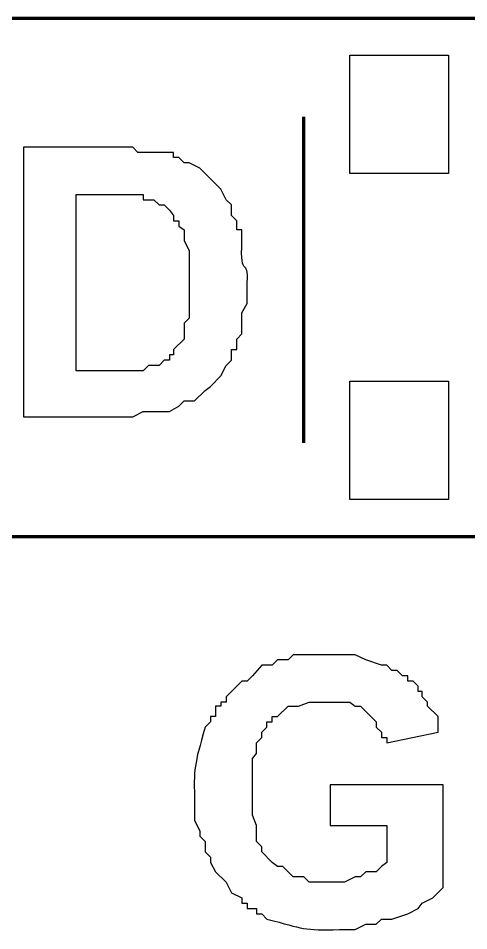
# Model space of a CAD drawing. Header units: millimetres. Extents: x -109 to -14.2, y -107.5 to -24.7.
# Drawn here: x -43.356 to -41.147, y -75.667 to -71.189 of the extents above; entities that cross this region are included whole.
import ezdxf

# ---------------------------------------------------------------- set-up
doc = ezdxf.new("R2010")
doc.units = ezdxf.units.MM
doc.header["$MEASUREMENT"] = 0
doc.layers.add('layer 1', color=7, linetype='Continuous')

msp = doc.modelspace()

# ---------------------------------------------------------------- linework, layer by layer
at = {"layer": 'layer 1', "color": 0, "lineweight": 80}
for points in [[(-46.6086, -71.1886), (-46.6086, -71.1886), (-37.9674, -71.1886), (-37.9674, -71.1886)], [(-46.6086, -73.7313), (-46.6086, -73.7313), (-37.9674, -73.7313), (-37.9674, -73.7313)]]:
    msp.add_open_spline(points, degree=3, dxfattribs=at)
at = {"layer": 'layer 1', "color": 0}
for points, knots in [([(-46.6086, -71.1886), (-46.6086, -71.1886), (-46.6086, -73.7313), (-46.6086, -73.7313), (-46.6086, -73.7313), (-46.6086, -73.7313), (-37.7157, -73.7313), (-37.7157, -73.7313), (-37.7157, -73.7313), (-37.7157, -73.7313), (-37.7157, -71.1886), (-37.7157, -71.1886), (-37.7157, -71.1886), (-37.7157, -71.1886), (-46.6086, -71.1886), (-46.6086, -71.1886)], [0, 0, 0, 0, 0.2, 0.2, 0.2, 0.2, 0.4, 0.4, 0.4, 0.4, 0.6, 0.6, 0.6, 0.6, 1, 1, 1, 1]), ([(-41.7297, -71.3693), (-41.7297, -71.3693), (-41.7297, -71.9501), (-41.7297, -71.9501), (-41.7297, -71.9501), (-41.7297, -71.9501), (-41.2457, -71.9501), (-41.2457, -71.9501), (-41.2457, -71.9501), (-41.2457, -71.9501), (-41.2457, -71.3693), (-41.2457, -71.3693), (-41.2457, -71.3693), (-41.2457, -71.3693), (-41.7297, -71.3693), (-41.7297, -71.3693)], [0, 0, 0, 0, 0.2, 0.2, 0.2, 0.2, 0.4, 0.4, 0.4, 0.4, 0.6, 0.6, 0.6, 0.6, 1, 1, 1, 1]), ([(-43.3303, -71.821), (-43.3303, -71.821), (-42.7947, -71.821), (-42.7947, -71.821), (-42.7947, -71.821), (-42.7947, -71.821), (-42.7689, -71.8468), (-42.7689, -71.8468), (-42.7689, -71.8468), (-42.7689, -71.8468), (-42.5946, -71.8468), (-42.5946, -71.8468), (-42.5946, -71.8468), (-42.5946, -71.8468), (-42.5946, -71.8727), (-42.5946, -71.8727), (-42.5946, -71.8727), (-42.5946, -71.8727), (-42.5688, -71.8727), (-42.5688, -71.8727), (-42.5688, -71.8727), (-42.5688, -71.8727), (-42.543, -71.8985), (-42.543, -71.8985), (-42.543, -71.8985), (-42.543, -71.8985), (-42.5172, -71.8985), (-42.5172, -71.8985), (-42.5172, -71.8985), (-42.5172, -71.8985), (-42.4656, -71.9243), (-42.4656, -71.9243), (-42.4656, -71.9243), (-42.4656, -71.9243), (-42.3623, -72.0275), (-42.3623, -72.0275), (-42.3623, -72.0275), (-42.3623, -72.0275), (-42.3365, -72.0792), (-42.3365, -72.0792), (-42.3365, -72.0792), (-42.3365, -72.0792), (-42.3107, -72.105), (-42.3107, -72.105), (-42.3107, -72.105), (-42.3107, -72.105), (-42.3107, -72.1566), (-42.3107, -72.1566), (-42.3107, -72.1566), (-42.3107, -72.1566), (-42.2849, -72.1824), (-42.2849, -72.1824), (-42.2849, -72.1824), (-42.2849, -72.1824), (-42.2849, -72.2276), (-42.2849, -72.2276), (-42.2849, -72.2276), (-42.2849, -72.2276), (-42.259, -72.2276), (-42.259, -72.2276), (-42.259, -72.2276), (-42.259, -72.2276), (-42.259, -72.2792), (-42.259, -72.2792), (-42.259, -72.2792), (-42.2696, -72.4814), (-42.2252, -72.3541), (-42.2332, -72.4857), (-42.2332, -72.4857), (-42.2332, -72.4857), (-42.2332, -72.589), (-42.2332, -72.589), (-42.2332, -72.589), (-42.2332, -72.589), (-42.259, -72.6342), (-42.259, -72.6342), (-42.259, -72.6342), (-42.259, -72.6342), (-42.259, -72.7374), (-42.259, -72.7374), (-42.259, -72.7374), (-42.259, -72.7374), (-42.2849, -72.7632), (-42.2849, -72.7632), (-42.2849, -72.7632), (-42.2849, -72.7632), (-42.2849, -72.8149), (-42.2849, -72.8149), (-42.2849, -72.8149), (-42.2849, -72.8149), (-42.3107, -72.8149), (-42.3107, -72.8149), (-42.3107, -72.8149), (-42.3107, -72.8149), (-42.3107, -72.8665), (-42.3107, -72.8665), (-42.3107, -72.8665), (-42.3107, -72.8665), (-42.3365, -72.8923), (-42.3365, -72.8923), (-42.3365, -72.8923), (-42.3365, -72.8923), (-42.3623, -72.9439), (-42.3623, -72.9439), (-42.3623, -72.9439), (-42.3623, -72.9439), (-42.4139, -72.9956), (-42.4139, -72.9956), (-42.4139, -72.9956), (-42.4139, -72.9956), (-42.4397, -73.0149), (-42.4397, -73.0149), (-42.4397, -73.0149), (-42.4397, -73.0149), (-42.4914, -73.0665), (-42.4914, -73.0665), (-42.4914, -73.0665), (-42.4914, -73.0665), (-42.543, -73.0665), (-42.543, -73.0665), (-42.543, -73.0665), (-42.543, -73.0665), (-42.5688, -73.0924), (-42.5688, -73.0924), (-42.5688, -73.0924), (-42.5688, -73.0924), (-42.614, -73.1182), (-42.614, -73.1182), (-42.614, -73.1182), (-42.614, -73.1182), (-42.743, -73.1182), (-42.743, -73.1182), (-42.743, -73.1182), (-42.743, -73.1182), (-42.7947, -73.144), (-42.7947, -73.144), (-42.7947, -73.144), (-42.7947, -73.144), (-43.3303, -73.144), (-43.3303, -73.144), (-43.3303, -73.144), (-43.3303, -73.144), (-43.3303, -71.821), (-43.3303, -71.821)], [0, 0, 0, 0, 0.027027, 0.027027, 0.027027, 0.027027, 0.054054, 0.054054, 0.054054, 0.054054, 0.081081, 0.081081, 0.081081, 0.081081, 0.108108, 0.108108, 0.108108, 0.108108, 0.135135, 0.135135, 0.135135, 0.135135, 0.162162, 0.162162, 0.162162, 0.162162, 0.189189, 0.189189, 0.189189, 0.189189, 0.216216, 0.216216, 0.216216, 0.216216, 0.243243, 0.243243, 0.243243, 0.243243, 0.27027, 0.27027, 0.27027, 0.27027, 0.297297, 0.297297, 0.297297, 0.297297, 0.324324, 0.324324, 0.324324, 0.324324, 0.351351, 0.351351, 0.351351, 0.351351, 0.378378, 0.378378, 0.378378, 0.378378, 0.405405, 0.405405, 0.405405, 0.405405, 0.432432, 0.432432, 0.432432, 0.432432, 0.459459, 0.459459, 0.459459, 0.459459, 0.486486, 0.486486, 0.486486, 0.486486, 0.513514, 0.513514, 0.513514, 0.513514, 0.540541, 0.540541, 0.540541, 0.540541, 0.567568, 0.567568, 0.567568, 0.567568, 0.594595, 0.594595, 0.594595, 0.594595, 0.621622, 0.621622, 0.621622, 0.621622, 0.648649, 0.648649, 0.648649, 0.648649, 0.675676, 0.675676, 0.675676, 0.675676, 0.702703, 0.702703, 0.702703, 0.702703, 0.72973, 0.72973, 0.72973, 0.72973, 0.756757, 0.756757, 0.756757, 0.756757, 0.783784, 0.783784, 0.783784, 0.783784, 0.810811, 0.810811, 0.810811, 0.810811, 0.837838, 0.837838, 0.837838, 0.837838, 0.864865, 0.864865, 0.864865, 0.864865, 0.891892, 0.891892, 0.891892, 0.891892, 0.918919, 0.918919, 0.918919, 0.918919, 0.945946, 0.945946, 0.945946, 0.945946, 1, 1, 1, 1]), ([(-43.0722, -72.0533), (-43.0722, -72.0533), (-43.0722, -72.9181), (-43.0722, -72.9181), (-43.0722, -72.9181), (-43.0722, -72.9181), (-42.743, -72.9181), (-42.743, -72.9181), (-42.743, -72.9181), (-42.743, -72.9181), (-42.7172, -72.8923), (-42.7172, -72.8923), (-42.7172, -72.8923), (-42.7172, -72.8923), (-42.6656, -72.8923), (-42.6656, -72.8923), (-42.6656, -72.8923), (-42.6656, -72.8923), (-42.6398, -72.8665), (-42.6398, -72.8665), (-42.6398, -72.8665), (-42.6398, -72.8665), (-42.614, -72.8665), (-42.614, -72.8665), (-42.614, -72.8665), (-42.614, -72.8665), (-42.614, -72.8407), (-42.614, -72.8407), (-42.614, -72.8407), (-42.614, -72.8407), (-42.5946, -72.8407), (-42.5946, -72.8407), (-42.5946, -72.8407), (-42.5946, -72.8407), (-42.5946, -72.8149), (-42.5946, -72.8149), (-42.5946, -72.8149), (-42.5946, -72.8149), (-42.543, -72.7632), (-42.543, -72.7632), (-42.543, -72.7632), (-42.543, -72.7632), (-42.543, -72.6858), (-42.543, -72.6858), (-42.543, -72.6858), (-42.543, -72.6858), (-42.5172, -72.66), (-42.5172, -72.66), (-42.5172, -72.66), (-42.5172, -72.66), (-42.5172, -72.3308), (-42.5172, -72.3308), (-42.5172, -72.3308), (-42.5172, -72.3308), (-42.543, -72.2792), (-42.543, -72.2792), (-42.543, -72.2792), (-42.543, -72.2792), (-42.543, -72.2276), (-42.543, -72.2276), (-42.543, -72.2276), (-42.543, -72.2276), (-42.5688, -72.2082), (-42.5688, -72.2082), (-42.5688, -72.2082), (-42.5688, -72.2082), (-42.5688, -72.1824), (-42.5688, -72.1824), (-42.5688, -72.1824), (-42.5688, -72.1824), (-42.5946, -72.1824), (-42.5946, -72.1824), (-42.5946, -72.1824), (-42.5946, -72.1824), (-42.5946, -72.1566), (-42.5946, -72.1566), (-42.5946, -72.1566), (-42.5946, -72.1566), (-42.614, -72.1308), (-42.614, -72.1308), (-42.614, -72.1308), (-42.614, -72.1308), (-42.6398, -72.105), (-42.6398, -72.105), (-42.6398, -72.105), (-42.6398, -72.105), (-42.6656, -72.105), (-42.6656, -72.105), (-42.6656, -72.105), (-42.6656, -72.105), (-42.6914, -72.0792), (-42.6914, -72.0792), (-42.6914, -72.0792), (-42.6914, -72.0792), (-42.743, -72.0792), (-42.743, -72.0792), (-42.743, -72.0792), (-42.743, -72.0792), (-42.743, -72.0533), (-42.743, -72.0533), (-42.743, -72.0533), (-42.743, -72.0533), (-42.7689, -72.0533), (-42.7689, -72.0533), (-42.7689, -72.0533), (-42.8205, -72.0533), (-42.8721, -72.0533), (-42.9237, -72.0533), (-42.9237, -72.0533), (-42.9237, -72.0533), (-42.9496, -72.0533), (-42.9496, -72.0533), (-42.9496, -72.0533), (-42.9496, -72.0533), (-43.0722, -72.0533), (-43.0722, -72.0533)], [0, 0, 0, 0, 0.033333, 0.033333, 0.033333, 0.033333, 0.066667, 0.066667, 0.066667, 0.066667, 0.1, 0.1, 0.1, 0.1, 0.133333, 0.133333, 0.133333, 0.133333, 0.166667, 0.166667, 0.166667, 0.166667, 0.2, 0.2, 0.2, 0.2, 0.233333, 0.233333, 0.233333, 0.233333, 0.266667, 0.266667, 0.266667, 0.266667, 0.3, 0.3, 0.3, 0.3, 0.333333, 0.333333, 0.333333, 0.333333, 0.366667, 0.366667, 0.366667, 0.366667, 0.4, 0.4, 0.4, 0.4, 0.433333, 0.433333, 0.433333, 0.433333, 0.466667, 0.466667, 0.466667, 0.466667, 0.5, 0.5, 0.5, 0.5, 0.533333, 0.533333, 0.533333, 0.533333, 0.566667, 0.566667, 0.566667, 0.566667, 0.6, 0.6, 0.6, 0.6, 0.633333, 0.633333, 0.633333, 0.633333, 0.666667, 0.666667, 0.666667, 0.666667, 0.7, 0.7, 0.7, 0.7, 0.733333, 0.733333, 0.733333, 0.733333, 0.766667, 0.766667, 0.766667, 0.766667, 0.8, 0.8, 0.8, 0.8, 0.833333, 0.833333, 0.833333, 0.833333, 0.866667, 0.866667, 0.866667, 0.866667, 0.9, 0.9, 0.9, 0.9, 0.933333, 0.933333, 0.933333, 0.933333, 1, 1, 1, 1]), ([(-41.7297, -72.9697), (-41.7297, -72.9697), (-41.7297, -73.5506), (-41.7297, -73.5506), (-41.7297, -73.5506), (-41.7297, -73.5506), (-41.2457, -73.5506), (-41.2457, -73.5506), (-41.2457, -73.5506), (-41.2457, -73.5506), (-41.2457, -72.9697), (-41.2457, -72.9697), (-41.2457, -72.9697), (-41.2457, -72.9697), (-41.7297, -72.9697), (-41.7297, -72.9697)], [0, 0, 0, 0, 0.2, 0.2, 0.2, 0.2, 0.4, 0.4, 0.4, 0.4, 0.6, 0.6, 0.6, 0.6, 1, 1, 1, 1]), ([(-41.8265, -75.151), (-41.8265, -75.151), (-41.8265, -74.951), (-41.8265, -74.951), (-41.8265, -74.951), (-41.8265, -74.951), (-41.2716, -74.951), (-41.2716, -74.951), (-41.2716, -74.951), (-41.2716, -74.951), (-41.2716, -75.4543), (-41.2716, -75.4543), (-41.2716, -75.4543), (-41.2716, -75.4543), (-41.3232, -75.506), (-41.3232, -75.506), (-41.3232, -75.506), (-41.3232, -75.506), (-41.3748, -75.5318), (-41.3748, -75.5318), (-41.3748, -75.5318), (-41.3748, -75.5318), (-41.3942, -75.5576), (-41.3942, -75.5576), (-41.3942, -75.5576), (-41.3942, -75.5576), (-41.4458, -75.5834), (-41.4458, -75.5834), (-41.4458, -75.5834), (-41.4458, -75.5834), (-41.5232, -75.6092), (-41.5232, -75.6092), (-41.5232, -75.6092), (-41.5232, -75.6092), (-41.5749, -75.6092), (-41.5749, -75.6092), (-41.5749, -75.6092), (-41.5749, -75.6092), (-41.6007, -75.635), (-41.6007, -75.635), (-41.6007, -75.635), (-41.6007, -75.635), (-41.6523, -75.635), (-41.6523, -75.635), (-41.6523, -75.635), (-41.6523, -75.635), (-41.7039, -75.6608), (-41.7039, -75.6608), (-41.7039, -75.6608), (-41.7039, -75.6608), (-41.7814, -75.6608), (-41.7814, -75.6608), (-41.7814, -75.6608), (-41.9564, -75.6668), (-41.9557, -75.6569), (-42.1363, -75.6092), (-42.1363, -75.6092), (-42.1363, -75.6092), (-42.1621, -75.5834), (-42.1621, -75.5834), (-42.1621, -75.5834), (-42.1621, -75.5834), (-42.188, -75.5834), (-42.188, -75.5834), (-42.188, -75.5834), (-42.188, -75.5834), (-42.188, -75.5576), (-42.188, -75.5576), (-42.188, -75.5576), (-42.188, -75.5576), (-42.2331, -75.5576), (-42.2331, -75.5576), (-42.2331, -75.5576), (-42.2331, -75.5576), (-42.2331, -75.5318), (-42.2331, -75.5318), (-42.2331, -75.5318), (-42.2331, -75.5318), (-42.2589, -75.5318), (-42.2589, -75.5318), (-42.2589, -75.5318), (-42.2589, -75.5318), (-42.2589, -75.506), (-42.2589, -75.506), (-42.2589, -75.506), (-42.2589, -75.506), (-42.3106, -75.4801), (-42.3106, -75.4801), (-42.3106, -75.4801), (-42.3106, -75.4801), (-42.3364, -75.4285), (-42.3364, -75.4285), (-42.3364, -75.4285), (-42.3364, -75.4285), (-42.388, -75.3769), (-42.388, -75.3769), (-42.388, -75.3769), (-42.388, -75.3769), (-42.4138, -75.3317), (-42.4138, -75.3317), (-42.4138, -75.3317), (-42.4138, -75.3317), (-42.4138, -75.3059), (-42.4138, -75.3059), (-42.4138, -75.3059), (-42.4138, -75.3059), (-42.4396, -75.2801), (-42.4396, -75.2801), (-42.4396, -75.2801), (-42.4396, -75.2801), (-42.4396, -75.2285), (-42.4396, -75.2285), (-42.4396, -75.2285), (-42.4396, -75.2285), (-42.4654, -75.2027), (-42.4654, -75.2027), (-42.4654, -75.2027), (-42.4654, -75.2027), (-42.4654, -75.1768), (-42.4654, -75.1768), (-42.4654, -75.1768), (-42.4654, -75.1768), (-42.4913, -75.1252), (-42.4913, -75.1252), (-42.4913, -75.1252), (-42.4913, -75.1252), (-42.4913, -75.0478), (-42.4913, -75.0478), (-42.4913, -75.0478), (-42.4957, -74.8594), (-42.4933, -74.8592), (-42.4396, -74.667), (-42.4396, -74.667), (-42.4396, -74.667), (-42.4138, -74.6412), (-42.4138, -74.6412), (-42.4138, -74.6412), (-42.4138, -74.6412), (-42.4138, -74.6154), (-42.4138, -74.6154), (-42.4138, -74.6154), (-42.4138, -74.6154), (-42.388, -74.6154), (-42.388, -74.6154), (-42.388, -74.6154), (-42.388, -74.6154), (-42.388, -74.5638), (-42.388, -74.5638), (-42.388, -74.5638), (-42.388, -74.5638), (-42.3622, -74.5638), (-42.3622, -74.5638), (-42.3622, -74.5638), (-42.3622, -74.5638), (-42.3622, -74.5444), (-42.3622, -74.5444), (-42.3622, -74.5444), (-42.3622, -74.5444), (-42.3364, -74.5444), (-42.3364, -74.5444), (-42.3364, -74.5444), (-42.3364, -74.5444), (-42.3364, -74.5186), (-42.3364, -74.5186), (-42.3364, -74.5186), (-42.3364, -74.5186), (-42.2589, -74.4411), (-42.2589, -74.4411), (-42.2589, -74.4411), (-42.2589, -74.4411), (-42.2331, -74.4411), (-42.2331, -74.4411), (-42.2331, -74.4411), (-42.2331, -74.4411), (-42.2073, -74.4153), (-42.2073, -74.4153), (-42.2073, -74.4153), (-42.2073, -74.4153), (-42.1621, -74.3637), (-42.1621, -74.3637), (-42.1621, -74.3637), (-42.1621, -74.3637), (-42.1105, -74.3637), (-42.1105, -74.3637), (-42.1105, -74.3637), (-42.1105, -74.3637), (-42.0847, -74.3379), (-42.0847, -74.3379), (-42.0847, -74.3379), (-42.0847, -74.3379), (-42.0331, -74.3379), (-42.0331, -74.3379), (-42.0331, -74.3379), (-42.0331, -74.3379), (-42.0073, -74.3121), (-42.0073, -74.3121), (-42.0073, -74.3121), (-42.0073, -74.3121), (-41.7039, -74.3121), (-41.7039, -74.3121), (-41.7039, -74.3121), (-41.7039, -74.3121), (-41.6523, -74.3379), (-41.6523, -74.3379), (-41.6523, -74.3379), (-41.6523, -74.3379), (-41.5749, -74.3637), (-41.5749, -74.3637), (-41.5749, -74.3637), (-41.5749, -74.3637), (-41.5491, -74.3637), (-41.5491, -74.3637), (-41.5491, -74.3637), (-41.5491, -74.3637), (-41.5232, -74.3895), (-41.5232, -74.3895), (-41.5232, -74.3895), (-41.5232, -74.3895), (-41.4974, -74.3895), (-41.4974, -74.3895), (-41.4974, -74.3895), (-41.4974, -74.3895), (-41.4716, -74.4153), (-41.4716, -74.4153), (-41.4716, -74.4153), (-41.4716, -74.4153), (-41.4458, -74.4153), (-41.4458, -74.4153), (-41.4458, -74.4153), (-41.4458, -74.4153), (-41.4458, -74.4411), (-41.4458, -74.4411), (-41.4458, -74.4411), (-41.4458, -74.4411), (-41.42, -74.4411), (-41.42, -74.4411), (-41.42, -74.4411), (-41.42, -74.4411), (-41.3942, -74.467), (-41.3942, -74.467), (-41.3942, -74.467), (-41.3942, -74.467), (-41.3942, -74.4928), (-41.3942, -74.4928), (-41.3942, -74.4928), (-41.3942, -74.4928), (-41.3748, -74.4928), (-41.3748, -74.4928), (-41.3748, -74.4928), (-41.3748, -74.4928), (-41.3748, -74.5186), (-41.3748, -74.5186), (-41.3748, -74.5186), (-41.3748, -74.5186), (-41.349, -74.5444), (-41.349, -74.5444), (-41.349, -74.5444), (-41.349, -74.5444), (-41.349, -74.5638), (-41.349, -74.5638), (-41.349, -74.5638), (-41.349, -74.5638), (-41.2974, -74.6154), (-41.2974, -74.6154), (-41.2974, -74.6154), (-41.2974, -74.6154), (-41.2974, -74.6928), (-41.2974, -74.6928), (-41.2974, -74.6928), (-41.2974, -74.6928), (-41.5491, -74.7444), (-41.5491, -74.7444), (-41.5491, -74.7444), (-41.5491, -74.7444), (-41.5491, -74.7186), (-41.5491, -74.7186), (-41.5491, -74.7186), (-41.5491, -74.7186), (-41.5749, -74.7186), (-41.5749, -74.7186), (-41.5749, -74.7186), (-41.5749, -74.7186), (-41.5749, -74.6928), (-41.5749, -74.6928), (-41.5749, -74.6928), (-41.5749, -74.6928), (-41.6007, -74.667), (-41.6007, -74.667), (-41.6007, -74.667), (-41.6007, -74.667), (-41.6007, -74.6412), (-41.6007, -74.6412), (-41.6007, -74.6412), (-41.6007, -74.6412), (-41.6781, -74.5638), (-41.6781, -74.5638), (-41.6781, -74.5638), (-41.6781, -74.5638), (-41.7039, -74.5638), (-41.7039, -74.5638), (-41.7039, -74.5638), (-41.7039, -74.5638), (-41.7297, -74.5444), (-41.7297, -74.5444), (-41.7297, -74.5444), (-41.7297, -74.5444), (-41.9298, -74.5444), (-41.9298, -74.5444), (-41.9298, -74.5444), (-41.9298, -74.5444), (-41.9814, -74.5638), (-41.9814, -74.5638), (-41.9814, -74.5638), (-41.9814, -74.5638), (-42.0331, -74.5638), (-42.0331, -74.5638), (-42.0331, -74.5638), (-42.0331, -74.5638), (-42.0847, -74.6154), (-42.0847, -74.6154), (-42.0847, -74.6154), (-42.0847, -74.6154), (-42.1105, -74.6154), (-42.1105, -74.6154), (-42.1105, -74.6154), (-42.1105, -74.6154), (-42.1105, -74.6412), (-42.1105, -74.6412), (-42.1105, -74.6412), (-42.1105, -74.6412), (-42.1363, -74.6412), (-42.1363, -74.6412), (-42.1363, -74.6412), (-42.1363, -74.6412), (-42.1363, -74.667), (-42.1363, -74.667), (-42.1363, -74.667), (-42.1363, -74.667), (-42.1621, -74.6928), (-42.1621, -74.6928), (-42.1621, -74.6928), (-42.1621, -74.6928), (-42.1621, -74.7186), (-42.1621, -74.7186), (-42.1621, -74.7186), (-42.1621, -74.7186), (-42.188, -74.7444), (-42.188, -74.7444), (-42.188, -74.7444), (-42.188, -74.7444), (-42.188, -74.7961), (-42.188, -74.7961), (-42.188, -74.7961), (-42.188, -74.7961), (-42.2073, -74.8219), (-42.2073, -74.8219), (-42.2073, -74.8219), (-42.2073, -74.8219), (-42.2073, -75.0994), (-42.2073, -75.0994), (-42.2073, -75.0994), (-42.2073, -75.0994), (-42.188, -75.151), (-42.188, -75.151), (-42.188, -75.151), (-42.188, -75.151), (-42.188, -75.2285), (-42.188, -75.2285), (-42.188, -75.2285), (-42.188, -75.2285), (-42.1621, -75.2543), (-42.1621, -75.2543), (-42.1621, -75.2543), (-42.1621, -75.2543), (-42.1621, -75.2801), (-42.1621, -75.2801), (-42.1621, -75.2801), (-42.1621, -75.2801), (-42.1105, -75.3317), (-42.1105, -75.3317), (-42.1105, -75.3317), (-42.1105, -75.3317), (-42.0847, -75.3511), (-42.0847, -75.3511), (-42.0847, -75.3511), (-42.0847, -75.3511), (-42.0589, -75.3511), (-42.0589, -75.3511), (-42.0589, -75.3511), (-42.0589, -75.3511), (-42.0073, -75.4027), (-42.0073, -75.4027), (-42.0073, -75.4027), (-42.0073, -75.4027), (-41.9556, -75.4027), (-41.9556, -75.4027), (-41.9556, -75.4027), (-41.9556, -75.4027), (-41.9298, -75.4285), (-41.9298, -75.4285), (-41.9298, -75.4285), (-41.9298, -75.4285), (-41.7556, -75.4285), (-41.7556, -75.4285), (-41.7556, -75.4285), (-41.7556, -75.4285), (-41.7039, -75.4027), (-41.7039, -75.4027), (-41.7039, -75.4027), (-41.7039, -75.4027), (-41.6781, -75.4027), (-41.6781, -75.4027), (-41.6781, -75.4027), (-41.6781, -75.4027), (-41.6523, -75.3769), (-41.6523, -75.3769), (-41.6523, -75.3769), (-41.6523, -75.3769), (-41.6007, -75.3769), (-41.6007, -75.3769), (-41.6007, -75.3769), (-41.6007, -75.3769), (-41.5749, -75.3511), (-41.5749, -75.3511), (-41.5749, -75.3511), (-41.5749, -75.3511), (-41.5491, -75.3317), (-41.5491, -75.3317), (-41.5491, -75.3317), (-41.5491, -75.3317), (-41.5491, -75.151), (-41.5491, -75.151), (-41.5491, -75.151), (-41.5491, -75.151), (-41.8265, -75.151), (-41.8265, -75.151)], [0, 0, 0, 0, 0.009091, 0.009091, 0.009091, 0.009091, 0.018182, 0.018182, 0.018182, 0.018182, 0.027273, 0.027273, 0.027273, 0.027273, 0.036364, 0.036364, 0.036364, 0.036364, 0.045455, 0.045455, 0.045455, 0.045455, 0.054545, 0.054545, 0.054545, 0.054545, 0.063636, 0.063636, 0.063636, 0.063636, 0.072727, 0.072727, 0.072727, 0.072727, 0.081818, 0.081818, 0.081818, 0.081818, 0.090909, 0.090909, 0.090909, 0.090909, 0.1, 0.1, 0.1, 0.1, 0.109091, 0.109091, 0.109091, 0.109091, 0.118182, 0.118182, 0.118182, 0.118182, 0.127273, 0.127273, 0.127273, 0.127273, 0.136364, 0.136364, 0.136364, 0.136364, 0.145455, 0.145455, 0.145455, 0.145455, 0.154545, 0.154545, 0.154545, 0.154545, 0.163636, 0.163636, 0.163636, 0.163636, 0.172727, 0.172727, 0.172727, 0.172727, 0.181818, 0.181818, 0.181818, 0.181818, 0.190909, 0.190909, 0.190909, 0.190909, 0.2, 0.2, 0.2, 0.2, 0.209091, 0.209091, 0.209091, 0.209091, 0.218182, 0.218182, 0.218182, 0.218182, 0.227273, 0.227273, 0.227273, 0.227273, 0.236364, 0.236364, 0.236364, 0.236364, 0.245455, 0.245455, 0.245455, 0.245455, 0.254545, 0.254545, 0.254545, 0.254545, 0.263636, 0.263636, 0.263636, 0.263636, 0.272727, 0.272727, 0.272727, 0.272727, 0.281818, 0.281818, 0.281818, 0.281818, 0.290909, 0.290909, 0.290909, 0.290909, 0.3, 0.3, 0.3, 0.3, 0.309091, 0.309091, 0.309091, 0.309091, 0.318182, 0.318182, 0.318182, 0.318182, 0.327273, 0.327273, 0.327273, 0.327273, 0.336364, 0.336364, 0.336364, 0.336364, 0.345455, 0.345455, 0.345455, 0.345455, 0.354545, 0.354545, 0.354545, 0.354545, 0.363636, 0.363636, 0.363636, 0.363636, 0.372727, 0.372727, 0.372727, 0.372727, 0.381818, 0.381818, 0.381818, 0.381818, 0.390909, 0.390909, 0.390909, 0.390909, 0.4, 0.4, 0.4, 0.4, 0.409091, 0.409091, 0.409091, 0.409091, 0.418182, 0.418182, 0.418182, 0.418182, 0.427273, 0.427273, 0.427273, 0.427273, 0.436364, 0.436364, 0.436364, 0.436364, 0.445455, 0.445455, 0.445455, 0.445455, 0.454545, 0.454545, 0.454545, 0.454545, 0.463636, 0.463636, 0.463636, 0.463636, 0.472727, 0.472727, 0.472727, 0.472727, 0.481818, 0.481818, 0.481818, 0.481818, 0.490909, 0.490909, 0.490909, 0.490909, 0.5, 0.5, 0.5, 0.5, 0.509091, 0.509091, 0.509091, 0.509091, 0.518182, 0.518182, 0.518182, 0.518182, 0.527273, 0.527273, 0.527273, 0.527273, 0.536364, 0.536364, 0.536364, 0.536364, 0.545455, 0.545455, 0.545455, 0.545455, 0.554545, 0.554545, 0.554545, 0.554545, 0.563636, 0.563636, 0.563636, 0.563636, 0.572727, 0.572727, 0.572727, 0.572727, 0.581818, 0.581818, 0.581818, 0.581818, 0.590909, 0.590909, 0.590909, 0.590909, 0.6, 0.6, 0.6, 0.6, 0.609091, 0.609091, 0.609091, 0.609091, 0.618182, 0.618182, 0.618182, 0.618182, 0.627273, 0.627273, 0.627273, 0.627273, 0.636364, 0.636364, 0.636364, 0.636364, 0.645455, 0.645455, 0.645455, 0.645455, 0.654545, 0.654545, 0.654545, 0.654545, 0.663636, 0.663636, 0.663636, 0.663636, 0.672727, 0.672727, 0.672727, 0.672727, 0.681818, 0.681818, 0.681818, 0.681818, 0.690909, 0.690909, 0.690909, 0.690909, 0.7, 0.7, 0.7, 0.7, 0.709091, 0.709091, 0.709091, 0.709091, 0.718182, 0.718182, 0.718182, 0.718182, 0.727273, 0.727273, 0.727273, 0.727273, 0.736364, 0.736364, 0.736364, 0.736364, 0.745455, 0.745455, 0.745455, 0.745455, 0.754545, 0.754545, 0.754545, 0.754545, 0.763636, 0.763636, 0.763636, 0.763636, 0.772727, 0.772727, 0.772727, 0.772727, 0.781818, 0.781818, 0.781818, 0.781818, 0.790909, 0.790909, 0.790909, 0.790909, 0.8, 0.8, 0.8, 0.8, 0.809091, 0.809091, 0.809091, 0.809091, 0.818182, 0.818182, 0.818182, 0.818182, 0.827273, 0.827273, 0.827273, 0.827273, 0.836364, 0.836364, 0.836364, 0.836364, 0.845455, 0.845455, 0.845455, 0.845455, 0.854545, 0.854545, 0.854545, 0.854545, 0.863636, 0.863636, 0.863636, 0.863636, 0.872727, 0.872727, 0.872727, 0.872727, 0.881818, 0.881818, 0.881818, 0.881818, 0.890909, 0.890909, 0.890909, 0.890909, 0.9, 0.9, 0.9, 0.9, 0.909091, 0.909091, 0.909091, 0.909091, 0.918182, 0.918182, 0.918182, 0.918182, 0.927273, 0.927273, 0.927273, 0.927273, 0.936364, 0.936364, 0.936364, 0.936364, 0.945455, 0.945455, 0.945455, 0.945455, 0.954545, 0.954545, 0.954545, 0.954545, 0.963636, 0.963636, 0.963636, 0.963636, 0.972727, 0.972727, 0.972727, 0.972727, 0.981818, 0.981818, 0.981818, 0.981818, 1, 1, 1, 1])]:
    msp.add_open_spline(points, degree=3, knots=knots, dxfattribs=at)
at = {"layer": 'layer 1', "color": 0, "lineweight": 70}
msp.add_open_spline([(-41.9556, -73.273), (-41.9556, -73.273), (-41.9556, -71.6726), (-41.9556, -71.6726)], degree=3, dxfattribs=at)

doc.saveas('drawing.dxf')
